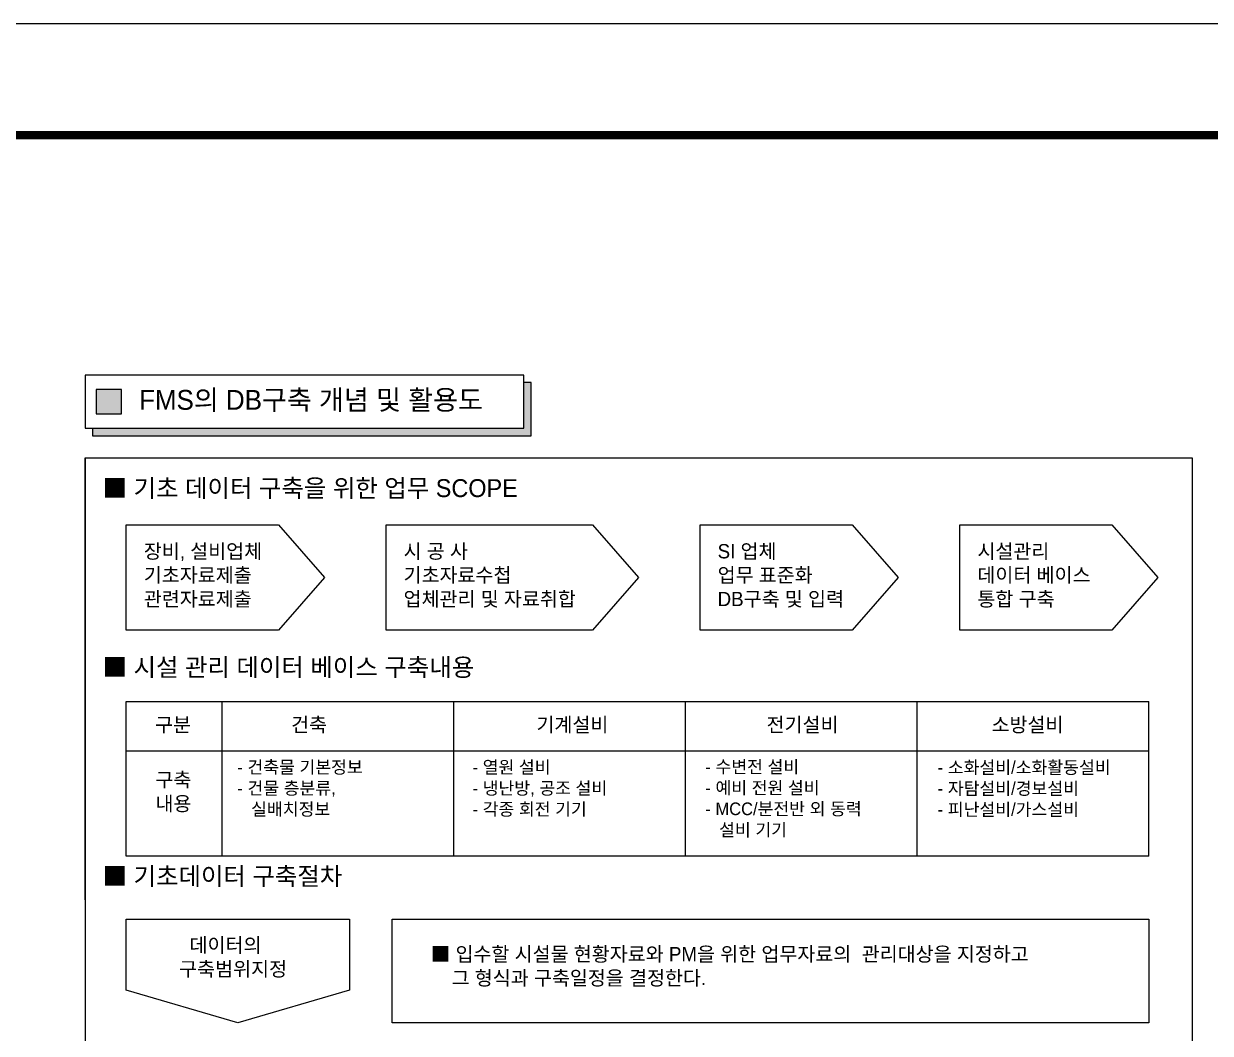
# Model space of a CAD drawing. Header units: millimetres. Extents: x 2538 to 3379, y -887 to -293.
# Drawn here: x 3052.9 to 3265.5, y -473.6 to -292.7 of the extents above; entities that cross this region are included whole.
import ezdxf

# ---------------------------------------------------------------- set-up
doc = ezdxf.new("R2010")
doc.units = ezdxf.units.MM
doc.header["$LTSCALE"] = 40
doc.header["$MEASUREMENT"] = 0
doc.layers.get('0').update_dxf_attribs({"linetype": 'CONTINUOUS'})
doc.layers.add('001dmp-FORM', color=7, linetype='CONTINUOUS')
doc.layers.add('1', color=3, linetype='CONTINUOUS')
doc.styles.add('HAUD01', font='Dotum.ttf')

# ---------------------------------------------------------------- blocks, each defined once
blk = doc.blocks.new('FORM_ELEC_SUKWOO$0$')
at = {"layer": '001dmp-FORM', "color": 30}
blk.add_lwpolyline([(161727, 114228), (0, 114228), (0, 0), (161727, 0)], close=True, dxfattribs=at)
at = {"layer": '001dmp-FORM', "const_width": 288}
blk.add_lwpolyline([(5769, 3846), (5769, 110382), (157881, 110382), (157881, 3846)], close=True, dxfattribs=at)
blk = doc.blocks.new('FORM_ELEC_SUKWOO')
at = {"layer": '001dmp-FORM'}
blk.add_blockref('FORM_ELEC_SUKWOO$0$', (12, -1), dxfattribs=at)

msp = doc.modelspace()

# ---------------------------------------------------------------- hatches: boundary and pattern name
msp.add_hatch(color=256).paths.add_polyline_path([(3143.8, -366.53), (3143.8, -357.02), (3142.47, -357.02), (3142.47, -365.2), (3065.2, -365.2), (3065.2, -366.53)])
at = {"layer": '1'}
msp.add_hatch(color=7, dxfattribs=at).paths.add_polyline_path([(3065.86, -362.63), (3070.36, -362.63), (3070.36, -358.25), (3065.86, -358.25)])

# ---------------------------------------------------------------- linework, layer by layer
at = {"color": 1}
for p, q in [((3106.74, -391.95), (3098.51, -401.39)), ((3163.02, -391.95), (3154.79, -401.39)), ((3209.57, -391.95), (3201.35, -401.39)), ((3256.12, -391.95), (3247.9, -401.39)), ((3071.25, -414.16), (3254.49, -414.16)), ((3071.25, -441.91), (3071.25, -414.16)), ((3088.4, -441.91), (3088.4, -414.16)), ((3129.92, -441.91), (3129.92, -414.16)), ((3171.45, -441.91), (3171.45, -414.16)), ((3212.97, -441.91), (3212.97, -414.16)), ((3254.49, -441.91), (3254.49, -414.16)), ((3071.25, -423.03), (3254.49, -423.03)), ((3254.49, -441.91), (3071.25, -441.91)), ((3254.49, -453.16), (3254.49, -471.74)), ((3091.25, -471.74), (3071.25, -465.9))]:
    msp.add_line(p, q, dxfattribs=at)
for points in [[(3098.51, -401.39), (3071.25, -401.39), (3071.25, -382.5), (3098.51, -382.5), (3106.74, -391.95)], [(3154.79, -401.39), (3117.8, -401.39), (3117.8, -382.5), (3154.79, -382.5), (3163.02, -391.95)], [(3201.35, -401.39), (3174.08, -401.39), (3174.08, -382.5), (3201.35, -382.5), (3209.57, -391.95)], [(3247.9, -401.39), (3220.64, -401.39), (3220.64, -382.5), (3247.9, -382.5), (3256.12, -391.95)], [(3071.25, -465.9), (3071.25, -453.16), (3111.26, -453.16), (3111.26, -465.9), (3091.25, -471.74)], [(3254.49, -471.74), (3118.9, -471.74), (3118.9, -453.16), (3118.9, -453.16), (3254.49, -453.16)]]:
    msp.add_lwpolyline(points, dxfattribs=at)
at = {"layer": '1', "color": 7}
for p, q in [((3063.86, -370.51), (3063.86, -663.91)), ((3063.86, -449.7), (3063.86, -370.51)), ((3063.86, -370.51), (3262.25, -370.51)), ((3262.25, -370.51), (3262.25, -663.91))]:
    msp.add_line(p, q, dxfattribs=at)
for points in [[(3063.86, -365.2), (3142.47, -365.2), (3142.47, -355.69), (3063.86, -355.69)], [(3065.86, -362.63), (3070.36, -362.63), (3070.36, -358.25), (3065.86, -358.25)]]:
    msp.add_lwpolyline(points, close=True, dxfattribs=at)
msp.add_lwpolyline([(3065.2, -365.2), (3065.2, -366.53), (3143.8, -366.53), (3143.8, -357.02), (3142.47, -357.02)], dxfattribs=at)

# ---------------------------------------------------------------- block references
at = {"color": 4, "xscale": 0.005200107262485331, "yscale": 0.005200107262485331, "zscale": 0.005200107262485331}
msp.add_blockref('FORM_ELEC_SUKWOO', (2537.65, -886.68), dxfattribs=at)

# ---------------------------------------------------------------- texts
at = {"layer": '1', "color": 7, "style": 'HAUD01'}
msp.add_text('FMS의 DB구축 개념 및 활용도', height=3.5563, dxfattribs=at).set_placement((3073.53, -361.88))
at = {"layer": '1', "color": 7, "attachment_point": 1, "style": 'HAUD01'}
for s, insert, char_height, width in [('■ 기초 데이터 구축을 위한 업무 SCOPE\\P\\P\\P\\P\\P\\P■ 시설 관리 데이터 베이스 구축내용\\P\\P\\P\\P\\P\\P\\P■ 기초데이터 구축절차', (3067, -374.32), 3.2096, 166.4856), ('장비, 설비업체\\P기초자료제출\\P관련자료제출', (3074.39, -385.95), 2.568, 34.3309), ('시 공 사\\P기초자료수첩\\P업체관리 및 자료취합', (3120.94, -385.95), 2.5677, 44.0573), ('SI 업체\\P업무 표준화\\PDB구축 및 입력', (3177.22, -385.95), 2.568, 34.3309), ('시설관리\\P데이터 베이스\\P통합 구축', (3223.78, -385.95), 2.568, 34.3309), ('건축', (3100.79, -417.05), 2.568, 34.3309), ('기계설비', (3144.75, -417.05), 2.568, 34.3309), ('전기설비', (3186, -417.05), 2.568, 34.3309), ('소방설비', (3226.31, -417.05), 2.568, 34.3309), ('구분', (3076.4, -417.05), 2.568, 34.3309), ('- 건축물 기본정보\\P- 건물 층분류, \\P   실배치정보', (3091.15, -424.8), 2.26, 38.3099), ('- 열원 설비\\P- 냉난방, 공조 설비\\P- 각종 회전 기기', (3133.31, -424.8), 2.2596, 38.3099), ('- 수변전 설비\\P- 예비 전원 설비\\P- MCC/분전반 외 동력 \\P   설비 기기', (3175.03, -424.74), 2.2596, 35.1167), ('- 소화설비/소화활동설비\\P- 자탐설비/경보설비\\P- 피난설비/가스설비', (3216.67, -424.85), 2.2596, 38.3099), ('구축\\P내용', (3076.48, -426.91), 2.568, 34.3309), ('  데이터의\\P구축범위지정', (3080.71, -456.55), 2.568, 36.9707), ('■ 입수할 시설물 현황자료와 PM을 위한 업무자료의  관리대상을 지정하고 \\P    그 형식과 구축일정을 결정한다.', (3125.81, -458.16), 2.5677, 135.8425)]:
    msp.add_mtext(s, dxfattribs=dict(at, insert=insert, char_height=char_height, width=width))

doc.saveas('drawing.dxf')
